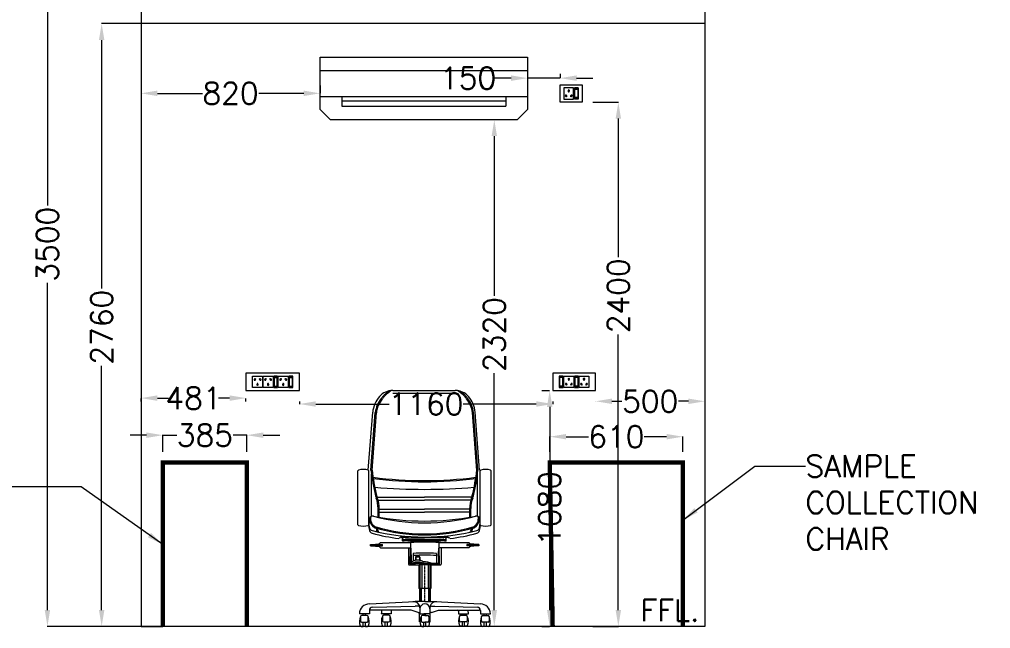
# Model space of a CAD drawing. Extents: x 3552052 to 4102982, y -707811 to -630695.
# Drawn here: x 3852715 to 3857163, y -691920 to -689130 of the extents above; entities that cross this region are included whole.
import ezdxf

# ---------------------------------------------------------------- set-up
doc = ezdxf.new("R2010")
doc.units = 0
doc.header["$LTSCALE"] = 6
doc.header["$MEASUREMENT"] = 0
doc.linetypes.add('AKS1', pattern=[0.024, 0.01, -0.002, 0, -0.002, 0.01])
doc.layers.get('Defpoints').update_dxf_attribs({"linetype": 'CONTINUOUS', "lineweight": 0})
for name, color, linetype, lineweight in [('ele text', 7, 'CONTINUOUS', 15), ('ELE-2NOS OF 6-16 RAW POWER SOCKET', 1, 'CONTINUOUS', 0), ('ELE-3NOS 6-16A POWER SOCKET', 5, 'CONTINUOUS', 0), ('ELE-4M UPS P.SB', 3, 'CONTINUOUS', 0), ('ELE-SOCKET NMBERING', 7, 'CONTINUOUS', 9), ('EQP', 6, 'CONTINUOUS', 0), ('HVAC', 3, 'CONTINUOUS', 15), ('LIGHT', 2, 'CONTINUOUS', 0), ('MEP_HVAC_RA_DUCT', 1, 'CONTINUOUS', 0), ('MEP_HVAC_TEXT', 7, 'CONTINUOUS', 0), ('WALL', 8, 'CONTINUOUS', 0)]:
    doc.layers.add(name, color=color, linetype=linetype, lineweight=lineweight)
doc.layers.add('ELE-6A AC SOCKET', color=7, linetype='CONTINUOUS', lineweight=0, true_color=0x00ceb6)
doc.styles.add('Annotation', font='tahoma.ttf')
doc.styles.add('ROMANS', font='romans.shx')
doc.dimstyles.new('AEPL1', dxfattribs={"dimtxt": 100, "dimasz": 75, "dimexe": 1.25, "dimexo": 50, "dimtad": 0, "dimdec": 0, "dimtxsty": 'ROMANS', "dimcen": 2.5, "dimclrd": 7, "dimclre": 7, "dimadec": 0, "dimazin": 0, "dimtfac": 1, "dimtdec": 0, "dimtmove": 0, "dimatfit": 3, "dimfxl": 1, "dimlwd": 0, "dimlwe": 0, "dimarcsym": 0})

# ---------------------------------------------------------------- blocks, each defined once
blk = doc.blocks.new('*D352')
at = {"layer": 'Defpoints', "color": 0, "linetype": 'ByBlock', "transparency": 16777216}
for p in [(3853092.1, -689149.7), (3853479.8, -689149.7), (3853471.8, -691909.7)]:
    blk.add_point(p, dxfattribs=at)
at = {"layer": 'ELE-4M UPS P.SB', "color": 7, "linetype": 'ByBlock', "lineweight": 0, "transparency": 16777216}
for p, q in [((3853429.8, -689149.7), (3853090.9, -689149.7)), ((3853092.1, -689224.7), (3853092.1, -690362.8)), ((3853092.1, -691834.7), (3853092.1, -690716.5)), ((3853421.8, -691909.7), (3853090.9, -691909.7))]:
    blk.add_line(p, q, dxfattribs=at)
at = {"layer": 'ELE-4M UPS P.SB', "color": 7, "linetype": 'ByBlock', "transparency": 16777216}
for points in [[(3853079.6, -689224.7), (3853104.6, -689224.7), (3853092.1, -689149.7)], [(3853079.6, -691834.7), (3853104.6, -691834.7), (3853092.1, -691909.7)]]:
    blk.add_solid(points, dxfattribs=at)
at = {"layer": 'ELE-4M UPS P.SB', "color": 0, "linetype": 'ByBlock', "transparency": 16777216, "insert": (3853092.1, -690539.7), "char_height": 100, "attachment_point": 5, "rotation": 90, "style": 'ROMANS'}
blk.add_mtext('2760', dxfattribs=at)
blk = doc.blocks.new('*D353')
at = {"layer": 'Defpoints', "color": 0, "linetype": 'ByBlock', "transparency": 16777216}
for p in [(3852843.7, -688409.7), (3853518.2, -688409.7), (3853471.8, -691909.7)]:
    blk.add_point(p, dxfattribs=at)
at = {"layer": 'ELE-4M UPS P.SB', "color": 7, "linetype": 'ByBlock', "lineweight": 0, "transparency": 16777216}
for p, q in [((3853468.2, -688409.7), (3852842.4, -688409.7)), ((3852843.7, -688484.7), (3852843.7, -689982.8)), ((3852843.7, -691834.7), (3852843.7, -690336.5)), ((3853421.8, -691909.7), (3852842.4, -691909.7))]:
    blk.add_line(p, q, dxfattribs=at)
at = {"layer": 'ELE-4M UPS P.SB', "color": 7, "linetype": 'ByBlock', "transparency": 16777216}
for points in [[(3852831.2, -688484.7), (3852856.2, -688484.7), (3852843.7, -688409.7)], [(3852831.2, -691834.7), (3852856.2, -691834.7), (3852843.7, -691909.7)]]:
    blk.add_solid(points, dxfattribs=at)
at = {"layer": 'ELE-4M UPS P.SB', "color": 0, "linetype": 'ByBlock', "transparency": 16777216, "insert": (3852843.7, -690159.7), "char_height": 100, "attachment_point": 5, "rotation": 90, "style": 'ROMANS'}
blk.add_mtext('3500', dxfattribs=at)
blk = doc.blocks.new('RTUH 6U')
at = {"layer": 'ELE-2NOS OF 6-16 RAW POWER SOCKET', "color": 30, "lineweight": 0, "ltscale": 300}
for p, q in [((-311.5, -26.5), (-226.5, -26.5)), ((-311.5, -123.5), (-311.5, -26.5)), ((-226.5, -26.5), (-226.5, -123.5)), ((-187.1, -26.5), (-220.9, -26.5)), ((-220.9, -26.5), (-220.9, -123.5)), ((-189.9, -37), (-218, -37)), ((-218, -37), (-218, -113)), ((-189.9, -40.4), (-218, -40.4)), ((-189.9, -113), (-189.9, -37)), ((-187.1, -123.5), (-187.1, -26.5)), ((-187.1, -123.5), (-187.1, -26.5)), ((-181.4, -123.5), (-181.4, -26.5)), ((-181.4, -26.5), (-96.4, -26.5)), ((-96.4, -26.5), (-96.4, -123.5)), ((-57, -26.5), (-90.8, -26.5)), ((-90.8, -26.5), (-90.8, -123.5)), ((-59.8, -37), (-88, -37)), ((-88, -37), (-88, -113)), ((-59.8, -40.4), (-88, -40.4)), ((-59.8, -113), (-59.8, -37)), ((-57, -123.5), (-57, -26.5)), ((-57, -123.5), (-57, -26.5)), ((-226.5, -123.5), (-311.5, -123.5)), ((-187.1, -123.5), (-220.9, -123.5)), ((-220.9, -123.5), (-187.1, -123.5)), ((-218, -113), (-189.9, -113)), ((-96.4, -123.5), (-181.4, -123.5)), ((-57, -123.5), (-90.8, -123.5)), ((-90.8, -123.5), (-57, -123.5)), ((-88, -113), (-59.8, -113))]:
    blk.add_line(p, q, dxfattribs=at)
blk.add_lwpolyline([(0, 0), (-368.5, 0), (-368.5, -150), (0, -150)], close=True, dxfattribs=at)
for centre, radius, start, end in [((-293.2, -56.1), 5.7, 87.48997, 354.73109), ((-288.7, -52.1), 4.6, 284.90486, 157.31619), ((-249.3, -52.1), 4.6, 22.68381, 255.09514), ((-244.8, -56.1), 5.7, 185.26891, 92.51003), ((-163.1, -56.1), 5.7, 87.48997, 354.73109), ((-158.6, -52.1), 4.6, 284.90486, 157.31619), ((-119.2, -52.1), 4.6, 22.68381, 255.09514), ((-114.7, -56.1), 5.7, 185.26891, 92.51003), ((-269, -99), 6.62, 127.15837, 52.84163), ((-269, -92.3), 4.22, 341.40312, 198.59688), ((-138.9, -99), 6.62, 127.15837, 52.84163), ((-138.9, -92.3), 4.22, 341.40312, 198.59688)]:
    blk.add_arc(centre, radius, start, end, dxfattribs=at)
blk = doc.blocks.new('543WYH')
at = {"layer": 'ELE-2NOS OF 6-16 RAW POWER SOCKET', "color": 30, "linetype": 'ByBlock', "lineweight": 0}
for p, q in [((-123.5, -57), (-123.5, -90.8)), ((-26.5, -57), (-123.5, -57)), ((-26.5, -57), (-123.5, -57)), ((-113, -59.8), (-113, -88)), ((-37, -59.8), (-113, -59.8)), ((-109.6, -59.8), (-109.6, -88)), ((-37, -88), (-37, -59.8)), ((-26.5, -57), (-26.5, -90.8)), ((-26.5, -90.8), (-26.5, -57)), ((-123.5, -90.8), (-26.5, -90.8)), ((-123.5, -96.4), (-26.5, -96.4)), ((-123.5, -181.4), (-123.5, -96.4)), ((-113, -88), (-37, -88)), ((-26.5, -96.4), (-26.5, -181.4)), ((-26.5, -181.4), (-123.5, -181.4)), ((-123.5, -187.1), (-123.5, -220.9)), ((-26.5, -187.1), (-123.5, -187.1)), ((-26.5, -187.1), (-123.5, -187.1)), ((-123.5, -220.9), (-26.5, -220.9)), ((-123.5, -311.5), (-123.5, -226.5)), ((-123.5, -226.5), (-26.5, -226.5)), ((-113, -189.9), (-113, -218)), ((-37, -189.9), (-113, -189.9)), ((-113, -218), (-37, -218)), ((-109.6, -189.9), (-109.6, -218)), ((-37, -218), (-37, -189.9)), ((-26.5, -187.1), (-26.5, -220.9)), ((-26.5, -220.9), (-26.5, -187.1)), ((-26.5, -226.5), (-26.5, -311.5)), ((-26.5, -311.5), (-123.5, -311.5)), ((-123.5, -402.2), (-123.5, -317.1)), ((-123.5, -317.1), (-26.5, -317.1)), ((-26.5, -317.1), (-26.5, -402.2)), ((-26.5, -402.2), (-123.5, -402.2))]:
    blk.add_line(p, q, dxfattribs=at)
blk.add_lwpolyline([(-150, 0), (-150, -459.1), (0, -459.1), (0, 0)], close=True, dxfattribs=at)
for centre, radius, start, end in [((-97.9, -119.2), 4.6, 112.68381, 345.09514), ((-97.9, -158.6), 4.6, 14.90486, 247.31619), ((-93.9, -114.7), 5.7, 275.26891, 182.51003), ((-93.9, -163.1), 5.7, 177.48997, 84.73109), ((-57.7, -138.9), 4.22, 71.40312, 288.59688), ((-51, -138.9), 6.62, 217.15837, 142.84163), ((-97.9, -249.3), 4.6, 112.68381, 345.09514), ((-93.9, -244.8), 5.7, 275.26891, 182.51003), ((-97.9, -288.7), 4.6, 14.90486, 247.31619), ((-93.9, -293.2), 5.7, 177.48997, 84.73109), ((-93.9, -335.4), 5.7, 275.26891, 182.51003), ((-57.7, -269), 4.22, 71.40312, 288.59688), ((-51, -269), 6.62, 217.15837, 142.84163), ((-97.9, -339.9), 4.6, 112.68381, 345.09514), ((-97.9, -379.4), 4.6, 14.90486, 247.31619), ((-93.9, -383.9), 5.7, 177.48997, 84.73109), ((-57.7, -359.7), 4.22, 71.40312, 288.59688), ((-51, -359.7), 6.62, 217.15837, 142.84163)]:
    blk.add_arc(centre, radius, start, end, dxfattribs=at)
blk = doc.blocks.new('*D354')
at = {"layer": 'Defpoints', "color": 0, "linetype": 'ByBlock', "transparency": 16777216}
for p in [(3855157.8, -690829.7), (3855144.2, -691909.7), (3855157.8, -691909.7)]:
    blk.add_point(p, dxfattribs=at)
at = {"layer": 'ELE-4M UPS P.SB', "color": 7, "linetype": 'ByBlock', "lineweight": 0, "transparency": 16777216}
for p, q in [((3855107.8, -690829.7), (3855143, -690829.7)), ((3855144.2, -690904.7), (3855144.2, -691200)), ((3855144.2, -691834.7), (3855144.2, -691539.3)), ((3855107.8, -691909.7), (3855143, -691909.7))]:
    blk.add_line(p, q, dxfattribs=at)
at = {"layer": 'ELE-4M UPS P.SB', "color": 7, "linetype": 'ByBlock', "transparency": 16777216}
for points in [[(3855131.7, -690904.7), (3855156.7, -690904.7), (3855144.2, -690829.7)], [(3855131.7, -691834.7), (3855156.7, -691834.7), (3855144.2, -691909.7)]]:
    blk.add_solid(points, dxfattribs=at)
at = {"layer": 'ELE-4M UPS P.SB', "color": 0, "linetype": 'ByBlock', "transparency": 16777216, "insert": (3855144.2, -691369.7), "char_height": 100, "attachment_point": 5, "rotation": 90, "style": 'ROMANS'}
blk.add_mtext('1080', dxfattribs=at)
blk = doc.blocks.new('*D355')
at = {"layer": 'Defpoints', "color": 0, "linetype": 'ByBlock', "transparency": 16777216}
for p in [(3853272.4, -690829.7), (3853753, -690829.7), (3853272.4, -690864.4)]:
    blk.add_point(p, dxfattribs=at)
at = {"layer": 'ELE-4M UPS P.SB', "color": 7, "linetype": 'ByBlock', "lineweight": 0, "transparency": 16777216}
for p, q in [((3853272.4, -690879.7), (3853272.4, -690865.7)), ((3853347.4, -690864.4), (3853397.8, -690864.4)), ((3853678, -690864.4), (3853627.6, -690864.4)), ((3853753, -690879.7), (3853753, -690865.7))]:
    blk.add_line(p, q, dxfattribs=at)
at = {"layer": 'ELE-4M UPS P.SB', "color": 7, "linetype": 'ByBlock', "transparency": 16777216}
for points in [[(3853347.4, -690851.9), (3853347.4, -690876.9), (3853272.4, -690864.4)], [(3853678, -690851.9), (3853678, -690876.9), (3853753, -690864.4)]]:
    blk.add_solid(points, dxfattribs=at)
at = {"layer": 'ELE-4M UPS P.SB', "color": 0, "linetype": 'ByBlock', "transparency": 16777216, "insert": (3853512.7, -690864.4), "char_height": 100, "attachment_point": 5, "style": 'ROMANS'}
blk.add_mtext('481', dxfattribs=at)
blk = doc.blocks.new('*D356')
at = {"layer": 'Defpoints', "color": 0, "linetype": 'ByBlock', "transparency": 16777216}
for p in [(3853997.8, -690829.7), (3855157.8, -690829.7), (3855157.8, -690891.4)]:
    blk.add_point(p, dxfattribs=at)
at = {"layer": 'ELE-4M UPS P.SB', "color": 7, "linetype": 'ByBlock', "lineweight": 0, "transparency": 16777216}
for p, q in [((3853997.8, -690879.7), (3853997.8, -690892.7)), ((3854072.8, -690891.4), (3854408.2, -690891.4)), ((3855082.8, -690891.4), (3854747.5, -690891.4)), ((3855157.8, -690879.7), (3855157.8, -690892.7))]:
    blk.add_line(p, q, dxfattribs=at)
at = {"layer": 'ELE-4M UPS P.SB', "color": 7, "linetype": 'ByBlock', "transparency": 16777216}
for points in [[(3854072.8, -690878.9), (3854072.8, -690903.9), (3853997.8, -690891.4)], [(3855082.8, -690878.9), (3855082.8, -690903.9), (3855157.8, -690891.4)]]:
    blk.add_solid(points, dxfattribs=at)
at = {"layer": 'ELE-4M UPS P.SB', "color": 0, "linetype": 'ByBlock', "transparency": 16777216, "insert": (3854577.8, -690891.4), "char_height": 100, "attachment_point": 5, "style": 'ROMANS'}
blk.add_mtext('1160', dxfattribs=at)
blk = doc.blocks.new('*D357')
at = {"layer": 'Defpoints', "color": 0, "linetype": 'ByBlock', "transparency": 16777216}
for p in [(3855354.4, -690829.7), (3855854.4, -690829.7), (3855854.4, -690878.9)]:
    blk.add_point(p, dxfattribs=at)
at = {"layer": 'ELE-4M UPS P.SB', "color": 7, "linetype": 'ByBlock', "lineweight": 0, "transparency": 16777216}
for p, q in [((3855354.4, -690879.7), (3855354.4, -690880.2)), ((3855429.4, -690878.9), (3855475.2, -690878.9)), ((3855779.4, -690878.9), (3855733.6, -690878.9)), ((3855854.4, -690879.7), (3855854.4, -690880.2))]:
    blk.add_line(p, q, dxfattribs=at)
at = {"layer": 'ELE-4M UPS P.SB', "color": 7, "linetype": 'ByBlock', "transparency": 16777216}
for points in [[(3855429.4, -690866.4), (3855429.4, -690891.4), (3855354.4, -690878.9)], [(3855779.4, -690866.4), (3855779.4, -690891.4), (3855854.4, -690878.9)]]:
    blk.add_solid(points, dxfattribs=at)
at = {"layer": 'ELE-4M UPS P.SB', "color": 0, "linetype": 'ByBlock', "transparency": 16777216, "insert": (3855604.4, -690878.9), "char_height": 100, "attachment_point": 5, "style": 'ROMANS'}
blk.add_mtext('500', dxfattribs=at)
blk = doc.blocks.new('FGFFF')
at = {"layer": 'HVAC', "color": 1}
for p, q in [((3634023.8, -694515.9), (3634973.8, -694515.9)), ((3634023.8, -694634.9), (3634973.8, -694634.9))]:
    blk.add_line(p, q, dxfattribs=at)
at = {"layer": 'HVAC', "color": 8}
for p, q in [((3634123.3, -694634.9), (3634123.3, -694679.6)), ((3634874.4, -694634.9), (3634874.4, -694679.6)), ((3634123.3, -694655.2), (3634874.4, -694655.2)), ((3634123.3, -694679.6), (3634874.4, -694679.6))]:
    blk.add_line(p, q, dxfattribs=at)
at = {"layer": 'HVAC', "color": 1}
blk.add_lwpolyline([(3634023.8, -694455.3), (3634973.8, -694455.3), (3634973.8, -694693.6), (3634926.3, -694741.1), (3634071.3, -694741.1), (3634023.8, -694693.6)], close=True, dxfattribs=at)
blk = doc.blocks.new('EQ2WE')
at = {"layer": 'ELE-6A AC SOCKET', "lineweight": 0}
for p, q in [((-99, 170), (-215, 170)), ((-215, 170), (-215, 36)), ((-99, 36), (-99, 170)), ((-91, 36), (-91, 170)), ((-91, 170), (-45, 170)), ((-45, 170), (-91, 170)), ((-87, 51), (-87, 155)), ((-87, 155), (-48, 155)), ((-48, 155), (-48, 51)), ((-45, 170), (-45, 36)), ((-45, 170), (-45, 36)), ((-215, 36), (-99, 36)), ((-45, 36), (-91, 36)), ((-48, 55), (-87, 55)), ((-48, 51), (-87, 51))]:
    blk.add_line(p, q, dxfattribs=at)
blk.add_lwpolyline([(0, 0), (-257, 0), (-257, 206), (0, 206)], close=True, dxfattribs=at)
for centre, radius, start, end in [((-157, 136), 9.08, 307.1584, 232.8416), ((-157, 127), 5.79, 161.4031, 18.5969), ((-190, 77), 7.83, 5.2689, 272.51), ((-184, 72), 6.31, 202.6838, 75.0951), ((-130, 72), 6.31, 104.9049, 337.3162), ((-124, 77), 7.83, 267.49, 174.7311)]:
    blk.add_arc(centre, radius, start, end, dxfattribs=at)
blk = doc.blocks.new('*D358')
at = {"layer": 'Defpoints', "color": 0, "linetype": 'ByBlock', "transparency": 16777216}
for p in [(3853272.4, -689468.8), (3853272.4, -689483.4), (3854092.4, -689483.4)]:
    blk.add_point(p, dxfattribs=at)
at = {"layer": 'ELE-4M UPS P.SB', "color": 7, "linetype": 'ByBlock', "lineweight": 0, "transparency": 16777216}
for p, q in [((3853272.4, -689433.4), (3853272.4, -689467.5)), ((3854092.4, -689433.4), (3854092.4, -689467.5)), ((3853347.4, -689468.8), (3853553.2, -689468.8)), ((3854017.4, -689468.8), (3853811.6, -689468.8))]:
    blk.add_line(p, q, dxfattribs=at)
at = {"layer": 'ELE-4M UPS P.SB', "color": 7, "linetype": 'ByBlock', "transparency": 16777216}
for points in [[(3853347.4, -689456.3), (3853347.4, -689481.3), (3853272.4, -689468.8)], [(3854017.4, -689456.3), (3854017.4, -689481.3), (3854092.4, -689468.8)]]:
    blk.add_solid(points, dxfattribs=at)
at = {"layer": 'ELE-4M UPS P.SB', "color": 0, "linetype": 'ByBlock', "transparency": 16777216, "insert": (3853682.4, -689468.8), "char_height": 100, "attachment_point": 5, "style": 'ROMANS'}
blk.add_mtext('820', dxfattribs=at)
blk = doc.blocks.new('*D359')
at = {"layer": 'Defpoints', "color": 0, "linetype": 'ByBlock', "transparency": 16777216}
for p in [(3854868.4, -689589.7), (3854868.4, -691909.7), (3854890.4, -691909.7)]:
    blk.add_point(p, dxfattribs=at)
at = {"layer": 'ELE-4M UPS P.SB', "color": 7, "linetype": 'ByBlock', "lineweight": 0, "transparency": 16777216}
for p, q in [((3854918.4, -689589.7), (3854891.7, -689589.7)), ((3854890.4, -689664.7), (3854890.4, -690396.4)), ((3854890.4, -691834.7), (3854890.4, -690750)), ((3854918.4, -691909.7), (3854891.7, -691909.7))]:
    blk.add_line(p, q, dxfattribs=at)
at = {"layer": 'ELE-4M UPS P.SB', "color": 7, "linetype": 'ByBlock', "transparency": 16777216}
for points in [[(3854877.9, -689664.7), (3854902.9, -689664.7), (3854890.4, -689589.7)], [(3854877.9, -691834.7), (3854902.9, -691834.7), (3854890.4, -691909.7)]]:
    blk.add_solid(points, dxfattribs=at)
at = {"layer": 'ELE-4M UPS P.SB', "color": 0, "linetype": 'ByBlock', "transparency": 16777216, "insert": (3854890.4, -690573.2), "char_height": 100, "attachment_point": 5, "rotation": 90, "style": 'ROMANS'}
blk.add_mtext('2320', dxfattribs=at)
blk = doc.blocks.new('*D360')
at = {"layer": 'Defpoints', "color": 0, "linetype": 'ByBlock', "transparency": 16777216}
for p in [(3855042.4, -689399.2), (3855042.4, -689429.7), (3855192.4, -689429.7)]:
    blk.add_point(p, dxfattribs=at)
at = {"layer": 'ELE-4M UPS P.SB', "color": 7, "linetype": 'ByBlock', "lineweight": 0, "transparency": 16777216}
for p, q in [((3855042.4, -689379.7), (3855042.4, -689398)), ((3855192.4, -689379.7), (3855192.4, -689398)), ((3854967.4, -689399.2), (3854892.4, -689399.2)), ((3855192.4, -689399.2), (3855042.4, -689399.2)), ((3855267.4, -689399.2), (3855342.4, -689399.2))]:
    blk.add_line(p, q, dxfattribs=at)
at = {"layer": 'ELE-4M UPS P.SB', "color": 7, "linetype": 'ByBlock', "transparency": 16777216}
for points in [[(3854967.4, -689386.7), (3854967.4, -689411.7), (3855042.4, -689399.2)], [(3855267.4, -689386.7), (3855267.4, -689411.7), (3855192.4, -689399.2)]]:
    blk.add_solid(points, dxfattribs=at)
at = {"layer": 'ELE-4M UPS P.SB', "color": 0, "linetype": 'ByBlock', "transparency": 16777216, "insert": (3854770.3, -689399.2), "char_height": 100, "attachment_point": 5, "style": 'ROMANS'}
blk.add_mtext('150', dxfattribs=at)
blk = doc.blocks.new('*D361')
at = {"layer": 'Defpoints', "color": 0, "linetype": 'ByBlock', "transparency": 16777216}
for p in [(3855292.4, -689509.7), (3855292.4, -691909.7), (3855458.5, -691909.7)]:
    blk.add_point(p, dxfattribs=at)
at = {"layer": 'ELE-4M UPS P.SB', "color": 7, "linetype": 'ByBlock', "lineweight": 0, "transparency": 16777216}
for p, q in [((3855342.4, -689509.7), (3855459.8, -689509.7)), ((3855458.5, -689584.7), (3855458.5, -690219.3)), ((3855458.5, -691834.7), (3855458.5, -690573)), ((3855342.4, -691909.7), (3855459.8, -691909.7))]:
    blk.add_line(p, q, dxfattribs=at)
at = {"layer": 'ELE-4M UPS P.SB', "color": 7, "linetype": 'ByBlock', "transparency": 16777216}
for points in [[(3855446, -689584.7), (3855471, -689584.7), (3855458.5, -689509.7)], [(3855446, -691834.7), (3855471, -691834.7), (3855458.5, -691909.7)]]:
    blk.add_solid(points, dxfattribs=at)
at = {"layer": 'ELE-4M UPS P.SB', "color": 0, "linetype": 'ByBlock', "transparency": 16777216, "insert": (3855458.5, -690396.1), "char_height": 100, "attachment_point": 5, "rotation": 90, "style": 'ROMANS'}
blk.add_mtext('2400', dxfattribs=at)
blk = doc.blocks.new('*D596')
at = {"layer": 'Defpoints', "color": 0, "linetype": 'ByBlock', "transparency": 16777216}
for p in [(3853757.4, -691034.1), (3853372.4, -691159.7), (3853757.4, -691159.7)]:
    blk.add_point(p, dxfattribs=at)
at = {"layer": 'MEP_HVAC_TEXT', "color": 7, "linetype": 'ByBlock', "lineweight": 0, "transparency": 16777216}
for p, q in [((3853297.4, -691034.1), (3853222.4, -691034.1)), ((3853372.4, -691109.7), (3853372.4, -691032.9)), ((3853372.4, -691034.1), (3853435.7, -691034.1)), ((3853757.4, -691034.1), (3853694.1, -691034.1)), ((3853757.4, -691109.7), (3853757.4, -691032.9)), ((3853832.4, -691034.1), (3853907.4, -691034.1))]:
    blk.add_line(p, q, dxfattribs=at)
at = {"layer": 'MEP_HVAC_TEXT', "color": 7, "linetype": 'ByBlock', "transparency": 16777216}
for points in [[(3853297.4, -691021.6), (3853297.4, -691046.6), (3853372.4, -691034.1)], [(3853832.4, -691021.6), (3853832.4, -691046.6), (3853757.4, -691034.1)]]:
    blk.add_solid(points, dxfattribs=at)
at = {"layer": 'MEP_HVAC_TEXT', "color": 0, "linetype": 'ByBlock', "transparency": 16777216, "insert": (3853564.9, -691034.1), "char_height": 100, "attachment_point": 5, "style": 'ROMANS'}
blk.add_mtext('385', dxfattribs=at)
blk = doc.blocks.new('*D597')
at = {"layer": 'Defpoints', "color": 0, "linetype": 'ByBlock', "transparency": 16777216}
for p in [(3855754.4, -691041), (3855144.4, -691159.6), (3855754.4, -691159.6)]:
    blk.add_point(p, dxfattribs=at)
at = {"layer": 'MEP_HVAC_TEXT', "color": 7, "linetype": 'ByBlock', "lineweight": 0, "transparency": 16777216}
for p, q in [((3855144.4, -691109.6), (3855144.4, -691039.7)), ((3855754.4, -691109.6), (3855754.4, -691039.7)), ((3855219.4, -691041), (3855322.6, -691041)), ((3855679.4, -691041), (3855576.2, -691041))]:
    blk.add_line(p, q, dxfattribs=at)
at = {"layer": 'MEP_HVAC_TEXT', "color": 7, "linetype": 'ByBlock', "transparency": 16777216}
for points in [[(3855219.4, -691028.5), (3855219.4, -691053.5), (3855144.4, -691041)], [(3855679.4, -691028.5), (3855679.4, -691053.5), (3855754.4, -691041)]]:
    blk.add_solid(points, dxfattribs=at)
at = {"layer": 'MEP_HVAC_TEXT', "color": 0, "linetype": 'ByBlock', "transparency": 16777216, "insert": (3855449.4, -691041), "char_height": 100, "attachment_point": 5, "style": 'ROMANS'}
blk.add_mtext('610', dxfattribs=at)

msp = doc.modelspace()

# ---------------------------------------------------------------- linework, layer by layer
at = {"layer": 'EQP'}
for p, q in [((3854425.3, -690829.3), (3854711.5, -690829.3)), ((3854425.3, -690841.4), (3854711.5, -690841.3)), ((3854313.4, -691193.9), (3854333.4, -690929.3)), ((3854325.5, -691194.9), (3854345.5, -690930.2)), ((3854330.4, -691195.2), (3854350.4, -690930.5)), ((3854810.7, -691195.2), (3854790.7, -690930.5)), ((3854815.6, -691194.9), (3854795.6, -690930.2)), ((3854823.4, -691193.9), (3854803.4, -690929.3)), ((3854265.5, -691443.9), (3854265.5, -691197.6)), ((3854265.5, -691437.8), (3854265.5, -691203.8)), ((3854315.5, -691447.6), (3854315.5, -691197.6)), ((3854327.6, -691405.6), (3854327.6, -691210.6)), ((3854813.5, -691405.6), (3854813.5, -691210.6)), ((3854825.6, -691447.6), (3854825.6, -691197.6)), ((3854875.6, -691443.9), (3854875.6, -691197.6)), ((3854875.6, -691437.8), (3854875.6, -691203.8)), ((3854353.3, -691317.2), (3854570.6, -691317.2)), ((3854358.3, -691332.2), (3854570.6, -691332.2)), ((3854787.8, -691317.2), (3854570.6, -691317.2)), ((3854782.9, -691332.2), (3854570.6, -691332.2)), ((3854358, -691409.6), (3854358, -691369.4)), ((3854363, -691410.5), (3854363, -691366.7)), ((3854363, -691372.2), (3854570.6, -691372.2)), ((3854363, -691387.2), (3854570.6, -691387.2)), ((3854778.1, -691372.2), (3854570.6, -691372.2)), ((3854778.1, -691387.2), (3854570.6, -691387.2)), ((3854778.1, -691410.5), (3854778.1, -691366.7)), ((3854783.1, -691409.6), (3854783.1, -691369.4)), ((3854369.1, -691525.8), (3854505.9, -691525.8)), ((3854456.6, -691504.3), (3854457.8, -691504.3)), ((3854458.2, -691504.4), (3854456.6, -691504.4)), ((3854461.4, -691501.6), (3854459.1, -691503.9)), ((3854461.3, -691501.5), (3854459.2, -691503.7)), ((3854462.7, -691501), (3854479.5, -691501)), ((3854479.5, -691501), (3854462.8, -691501)), ((3854470.5, -691518.5), (3854470.5, -691505.3)), ((3854670.5, -691513.2), (3854470.5, -691513.2)), ((3854473.1, -691504.3), (3854471.5, -691504.3)), ((3854471.9, -691519.5), (3854471.9, -691519.5)), ((3854476.3, -691501.5), (3854474, -691503.9)), ((3854494.4, -691501), (3854477.7, -691501)), ((3854480.9, -691501.5), (3854483, -691503.7)), ((3854480.9, -691501.6), (3854483.1, -691503.8)), ((3854484.4, -691504.3), (3854570.6, -691504.3)), ((3854495.8, -691501.5), (3854498, -691503.7)), ((3854639.2, -691519.5), (3854501.8, -691519.5)), ((3854515.9, -691524.7), (3854515.9, -691519.5)), ((3854518.9, -691524.5), (3854518.9, -691519.5)), ((3854656.7, -691504.3), (3854570.6, -691504.3)), ((3854625.6, -691524.5), (3854625.6, -691519.5)), ((3854628.6, -691524.8), (3854628.6, -691519.5)), ((3854638.4, -691525.8), (3854773.9, -691525.8)), ((3854645.3, -691501.5), (3854643.1, -691503.7)), ((3854645.2, -691501.6), (3854643.1, -691503.8)), ((3854646.6, -691501), (3854663.4, -691501)), ((3854660.3, -691501.5), (3854658.1, -691503.7)), ((3854660.2, -691501.6), (3854658.1, -691503.8)), ((3854661.6, -691501), (3854678.4, -691501)), ((3854678.4, -691501), (3854661.7, -691501)), ((3854664.8, -691501.5), (3854667, -691503.7)), ((3854664.8, -691501.6), (3854667.1, -691503.9)), ((3854667.9, -691504.4), (3854669.5, -691504.4)), ((3854669.5, -691504.3), (3854668.4, -691504.3)), ((3854669.5, -691519.5), (3854669.2, -691519.5)), ((3854670.5, -691518.5), (3854670.5, -691505.3)), ((3854679.8, -691501.5), (3854682, -691503.7)), ((3854679.8, -691501.6), (3854682.1, -691503.9)), ((3854682.9, -691504.4), (3854684.5, -691504.4)), ((3854684.5, -691504.3), (3854683.4, -691504.3)), ((3854324.1, -691540.8), (3854324.1, -691534.8)), ((3854324.1, -691534.8), (3854379.1, -691534.8)), ((3854324.1, -691540.8), (3854379.1, -691540.8)), ((3854346.1, -691534.8), (3854346.1, -691533.3)), ((3854346.1, -691542.3), (3854346.1, -691540.8)), ((3854346.6, -691532.8), (3854360.2, -691532.8)), ((3854346.6, -691542.8), (3854360.1, -691542.8)), ((3854369.1, -691549.8), (3854507, -691549.8)), ((3854374.1, -691540.8), (3854374.1, -691534.8)), ((3854379.1, -691540.8), (3854379.1, -691534.8)), ((3854497.9, -691549.8), (3854497.9, -691624.3)), ((3854505, -691623.3), (3854507.3, -691554.6)), ((3854773.9, -691549.8), (3854637.1, -691549.8)), ((3854639.9, -691623.3), (3854637.3, -691547.3)), ((3854646.9, -691549.8), (3854646.9, -691624.3)), ((3854818.9, -691534.8), (3854763.9, -691534.8)), ((3854763.9, -691534.8), (3854763.9, -691540.8)), ((3854818.9, -691540.8), (3854763.9, -691540.8)), ((3854768.9, -691534.8), (3854768.9, -691540.8)), ((3854796.4, -691542.8), (3854782.8, -691542.8)), ((3854796.4, -691532.8), (3854782.9, -691532.8)), ((3854796.9, -691533.3), (3854796.9, -691534.8)), ((3854796.9, -691540.8), (3854796.9, -691542.3)), ((3854818.9, -691534.8), (3854818.9, -691540.8)), ((3854510.4, -691587.7), (3854510.4, -691622.4)), ((3854518.4, -691577.6), (3854518.4, -691583.6)), ((3854518.4, -691583.6), (3854518.4, -691610.8)), ((3854529.3, -691593.2), (3854529.3, -691607.5)), ((3854530.8, -691593.7), (3854530.8, -691607.5)), ((3854534.8, -691588.5), (3854534.8, -691593.1)), ((3854538.1, -691593), (3854539.3, -691593)), ((3854543.8, -691588.2), (3854543.8, -691593.3)), ((3854547.8, -691593.9), (3854547.8, -691607.5)), ((3854549.3, -691592.7), (3854549.3, -691607.5)), ((3854626.4, -691577.6), (3854626.4, -691583.6)), ((3854626.4, -691583.6), (3854626.4, -691622.4)), ((3854634.4, -691587.7), (3854634.4, -691622.4)), ((3854501.9, -691628.3), (3854544.9, -691628.3)), ((3854507, -691625.3), (3854528.2, -691625.3)), ((3854519.9, -691622.4), (3854510.4, -691622.4)), ((3854518.4, -691621.8), (3854518.4, -691622.4)), ((3854544.9, -691628.3), (3854544.9, -691736.3)), ((3854546.9, -691626.3), (3854597.9, -691626.3)), ((3854598.3, -691626.4), (3854548, -691626.4)), ((3854549.9, -691626.4), (3854549.9, -691736.3)), ((3854550.3, -691625.3), (3854552.9, -691625.3)), ((3854552.9, -691624.2), (3854552.9, -691626.4)), ((3854557.9, -691626.4), (3854557.9, -691736.3)), ((3854634.4, -691622.4), (3854558.7, -691622.4)), ((3854586.9, -691626.4), (3854586.9, -691736.3)), ((3854591.9, -691622.4), (3854591.9, -691626.4)), ((3854591.9, -691625.3), (3854637.9, -691625.3)), ((3854594.9, -691626.4), (3854594.9, -691736.3)), ((3854599.9, -691628.3), (3854599.9, -691736.3)), ((3854599.9, -691628.3), (3854642.9, -691628.3)), ((3854599.9, -691736.3), (3854544.9, -691736.3)), ((3854547.4, -691736.3), (3854547.4, -691795.4)), ((3854550.4, -691736.3), (3854550.4, -691795.4)), ((3854555.4, -691736.3), (3854555.4, -691795.4)), ((3854589.4, -691736.3), (3854589.4, -691795.4)), ((3854594.4, -691736.3), (3854594.4, -691795.4)), ((3854597.4, -691736.3), (3854597.4, -691795.4)), ((3854318.1, -691806.7), (3854527.4, -691795.7)), ((3854572.4, -691795.7), (3854527.4, -691795.7)), ((3854572.4, -691795.7), (3854617.4, -691795.7)), ((3854617.4, -691795.7), (3854826.8, -691806.7)), ((3854318.1, -691836.8), (3854318.1, -691852.2)), ((3854462.9, -691835.7), (3854323.1, -691835.7)), ((3854332.8, -691821.8), (3854527.4, -691816.7)), ((3854418.4, -691840), (3854418.4, -691851.5)), ((3854509.9, -691835.7), (3854462.9, -691835.7)), ((3854542.4, -691845.7), (3854509.9, -691835.7)), ((3854541.7, -691816.7), (3854527.4, -691816.7)), ((3854549.7, -691824.7), (3854549.7, -691852.2)), ((3854595.2, -691824.7), (3854595.2, -691852.2)), ((3854602.4, -691845.7), (3854634.9, -691835.7)), ((3854603.2, -691816.7), (3854617.4, -691816.7)), ((3854617.4, -691816.7), (3854812.1, -691821.8)), ((3854634.9, -691835.7), (3854681.9, -691835.7)), ((3854681.9, -691835.7), (3854821.8, -691835.7)), ((3854726.5, -691840), (3854726.5, -691851.5)), ((3854826.8, -691836.8), (3854826.8, -691852.2)), ((3854318.1, -691852.2), (3854272.6, -691852.2)), ((3854277.8, -691864.7), (3854277.8, -691884.7)), ((3854307.8, -691859.7), (3854282.8, -691859.7)), ((3854300.3, -691852.2), (3854290.3, -691852.2)), ((3854290.3, -691859.7), (3854290.3, -691852.2)), ((3854300.3, -691859.7), (3854300.3, -691852.2)), ((3854312.8, -691884.7), (3854312.8, -691864.7)), ((3854418.4, -691851.5), (3854372.9, -691851.5)), ((3854378.1, -691864), (3854378.1, -691884)), ((3854408.1, -691859), (3854383.1, -691859)), ((3854390.6, -691859), (3854390.6, -691851.5)), ((3854400.6, -691851.5), (3854390.6, -691851.5)), ((3854400.6, -691859), (3854400.6, -691851.5)), ((3854413.1, -691884), (3854413.1, -691864)), ((3854542.4, -691845.7), (3854549.7, -691845.7)), ((3854547.4, -691888.2), (3854547.4, -691845.7)), ((3854549.7, -691852.2), (3854572.4, -691852.2)), ((3854554.9, -691864.7), (3854554.9, -691884.7)), ((3854572.4, -691859.7), (3854559.9, -691859.7)), ((3854567.4, -691859.7), (3854567.4, -691852.2)), ((3854572.4, -691852.2), (3854567.4, -691852.2)), ((3854595.2, -691852.2), (3854572.4, -691852.2)), ((3854572.4, -691852.2), (3854577.4, -691852.2)), ((3854572.4, -691859.7), (3854584.9, -691859.7)), ((3854577.4, -691859.7), (3854577.4, -691852.2)), ((3854589.9, -691864.7), (3854589.9, -691884.7)), ((3854602.4, -691845.7), (3854595.2, -691845.7)), ((3854597.4, -691888.2), (3854597.4, -691845.7)), ((3854726.5, -691851.5), (3854772, -691851.5)), ((3854731.7, -691884), (3854731.7, -691864)), ((3854736.7, -691859), (3854761.7, -691859)), ((3854744.2, -691851.5), (3854754.2, -691851.5)), ((3854744.2, -691859), (3854744.2, -691851.5)), ((3854754.2, -691859), (3854754.2, -691851.5)), ((3854766.7, -691864), (3854766.7, -691884)), ((3854826.8, -691852.2), (3854872.3, -691852.2)), ((3854832, -691884.7), (3854832, -691864.7)), ((3854837, -691859.7), (3854862, -691859.7)), ((3854844.5, -691859.7), (3854844.5, -691852.2)), ((3854844.5, -691852.2), (3854854.5, -691852.2)), ((3854854.5, -691859.7), (3854854.5, -691852.2)), ((3854867, -691864.7), (3854867, -691884.7)), ((3854281.1, -691909.7), (3854290.3, -691909.7)), ((3854282.8, -691889.7), (3854307.8, -691889.7)), ((3854290.3, -691909.7), (3854290.3, -691889.7)), ((3854300.3, -691909.7), (3854300.3, -691889.7)), ((3854300.3, -691909.7), (3854309.5, -691909.7)), ((3854381.4, -691909), (3854390.6, -691909)), ((3854383.1, -691889), (3854408.1, -691889)), ((3854390.6, -691909), (3854390.6, -691889)), ((3854400.6, -691909), (3854400.6, -691889)), ((3854400.6, -691909), (3854409.8, -691909)), ((3854550, -691888.2), (3854547.4, -691888.2)), ((3854558.2, -691909.7), (3854567.4, -691909.7)), ((3854559.9, -691889.7), (3854572.4, -691889.7)), ((3854567.4, -691909.7), (3854567.4, -691889.7)), ((3854584.9, -691889.7), (3854572.4, -691889.7)), ((3854577.4, -691909.7), (3854577.4, -691889.7)), ((3854586.6, -691909.7), (3854577.4, -691909.7)), ((3854594.9, -691888.2), (3854597.4, -691888.2)), ((3854744.2, -691909), (3854735, -691909)), ((3854761.7, -691889), (3854736.7, -691889)), ((3854744.2, -691909), (3854744.2, -691889)), ((3854754.2, -691909), (3854754.2, -691889)), ((3854763.4, -691909), (3854754.2, -691909)), ((3854844.5, -691909.7), (3854835.3, -691909.7)), ((3854862, -691889.7), (3854837, -691889.7)), ((3854844.5, -691909.7), (3854844.5, -691889.7)), ((3854854.5, -691909.7), (3854854.5, -691889.7)), ((3854863.7, -691909.7), (3854854.5, -691909.7))]:
    msp.add_line(p, q, dxfattribs=at)
at = {"layer": 'EQP', "linetype": 'AKS1'}
msp.add_line((3854572.4, -691795.7), (3854572.4, -691626.4), dxfattribs=at)
at = {"layer": 'EQP', "linetype": 'ByBlock'}
msp.add_line((3853272.4, -691909.7), (3853372.4, -691909.7), dxfattribs=at)
at = {"layer": 'EQP', "linetype": 'ByBlock', "const_width": 20}
for points in [[(3853372.4, -691909.7), (3853372.4, -691159.7), (3853757.4, -691159.7), (3853757.4, -691909.7)], [(3855754.4, -691909.7), (3855754.4, -691159.7), (3855144.4, -691159.7), (3855157.8, -691909.7)]]:
    msp.add_lwpolyline(points, dxfattribs=at)
at = {"layer": 'EQP'}
for points in [[(3854552, -691624.4, 0.036172), (3854557.7, -691622.8, 0.092461), (3854563.9, -691619.2, 0.21798), (3854565.3, -691616.3, 0.21798), (3854563.9, -691613.3, 0.092461), (3854557.7, -691609.7, 0.049145), (3854549.9, -691607.7, 0.036789), (3854539.3, -691607, 0.036789), (3854528.6, -691607.7, 0.049145), (3854520.9, -691609.7, 0.092461), (3854514.6, -691613.3, 0.21798), (3854513.3, -691616.3, 0.21798), (3854514.6, -691619.2, 0.092461), (3854520.9, -691622.8, 0.036172), (3854526.6, -691624.4, 0.036789)], [(3854539.3, -691615, 0.027109), (3854531, -691615.4, 0.037151), (3854525, -691616.5, 0.077239), (3854519.9, -691618.7, 0.25681), (3854519.1, -691620.3, 0.25681), (3854519.9, -691621.8, 0.077239), (3854525, -691624, 0.00948), (3854526.5, -691624.4, 0.027109)], [(3854552, -691624.4, 0.00948), (3854553.5, -691624, 0.077239), (3854558.6, -691621.8, 0.25681), (3854559.5, -691620.3, 0.25681), (3854558.6, -691618.7, 0.077239), (3854553.5, -691616.5, 0.037151), (3854547.6, -691615.4, 0.027109), (3854539.3, -691615, 0.027109)], [(3854539.3, -691621, 0.022037), (3854533.9, -691621.2, 0.03052), (3854530, -691621.8, 0.066451), (3854526.7, -691623, 0.280855), (3854526.2, -691623.7, 0.20662), (3854526.5, -691624.4, 0.005002)], [(3854539.3, -691621.5, 0.022037), (3854533.9, -691621.7, 0.03052), (3854530.2, -691622.3, 0.070109), (3854526.6, -691623.6, 0.247535)], [(3854552, -691624.4, 0.20662), (3854552.3, -691623.7, 0.280855), (3854551.9, -691623, 0.066451), (3854548.5, -691621.8, 0.03052), (3854544.7, -691621.2, 0.022037), (3854539.3, -691621, 0.022037)], [(3854551.6, -691623.4, 0.065168), (3854548.4, -691622.3, 0.03052), (3854544.6, -691621.7, 0.022037), (3854539.3, -691621.5, 0.022037)]]:
    msp.add_lwpolyline(points, format="xyb", dxfattribs=at)
for centre, radius, start, end in [((3854465.1, -690943.5), 132.5, 139.3387, 173.8517), ((3854425.3, -690909.3), 80, 90, 139.3387), ((3854504.8, -690960.8), 162.3, 138.0838, 143.8261), ((3854504.8, -690960.8), 157.4, 138.0838, 143.8261), ((3854446.6, -690903.1), 80.5, 135.9943, 140.9549), ((3854446.6, -690903.1), 75.6, 135.9943, 140.9549), ((3854503.2, -690965.1), 164.4, 125.7081, 134.179), ((3854503.2, -690965.1), 159.1, 121.5413, 134.179), ((3854711.5, -690909.3), 80, 40.6655, 90.0041), ((3854637.9, -690965.1), 159.1, 45.821, 58.4587), ((3854637.9, -690965.1), 164.4, 45.821, 54.2919), ((3854694.5, -690903.1), 75.6, 39.0451, 44.0057), ((3854694.5, -690903.1), 80.5, 39.0451, 44.0057), ((3854636.3, -690960.8), 157.4, 36.1739, 41.9162), ((3854636.3, -690960.8), 162.3, 36.1739, 41.9162), ((3854671.7, -690943.4), 132.5, 6.1525, 40.6655), ((3854465.1, -690943.5), 120.4, 139.3387, 173.8517), ((3854465.1, -690943.5), 115.5, 139.3387, 173.8517), ((3854676, -690943.5), 115.5, 6.1483, 40.6613), ((3854676, -690943.5), 120.4, 6.1483, 40.6613), ((3854269.5, -691197.6), 4, 104.5077, 180), ((3854290.5, -691278.8), 87.8, 75.4893, 104.5077), ((3854311.5, -691197.6), 4, 0, 75.4893), ((3854828, -691295.6), 520.1, 170.1377, 170.1629), ((3855337.7, -691073.6), 1019.3, 186.7963, 193.5022), ((3855337.7, -691073.6), 1014.3, 186.7963, 193.5022), ((3853803.5, -691073.6), 1014.3, 346.4978, 353.2037), ((3853803.5, -691073.6), 1019.3, 346.4978, 353.2037), ((3854313.1, -691295.6), 520.1, 9.8371, 9.8623), ((3854829.6, -691197.6), 4, 104.5107, 180), ((3854850.6, -691278.8), 87.8, 75.4923, 104.5107), ((3854871.6, -691197.6), 4, 0, 75.4923), ((3854570.5, -689405.1), 1837, 262.6346, 270.0007), ((3854570.5, -689403.6), 1843.6, 262.6861, 270.0007), ((3854570.6, -689405.1), 1837, 269.9993, 277.3654), ((3854570.6, -689403.6), 1843.6, 269.9993, 277.3139), ((3854570.6, -688688.2), 2593.9, 264.9673, 270.0003), ((3854570.6, -688688.2), 2593.9, 269.9997, 275.0327), ((3854434.1, -691290.6), 90, 193.5022, 200.4706), ((3854226.5, -691368), 131.5, 359.0747, 20.4706), ((3854434.1, -691290.6), 85, 193.5022, 200.4706), ((3854226.5, -691368), 136.5, 359.0747, 20.4706), ((3854914.6, -691368), 136.5, 159.5294, 180.9253), ((3854914.6, -691368), 131.5, 159.5294, 180.9253), ((3854707.1, -691290.6), 85, 339.5294, 346.4978), ((3854707.1, -691290.6), 90, 339.5294, 346.4978), ((3854394.3, -691437.2), 78.7, 164.0107, 195.4595), ((3854828, -691345.9), 520.1, 189.8371, 189.8623), ((3854333.1, -691419.6), 15, 74.8311, 164.0107), ((3854365.6, -691416.6), 46.9, 178.2358, 245.2169), ((3854365.6, -691416.6), 41.9, 166.8829, 245.2169), ((3854569.8, -690528.4), 907.1, 255.1269, 270.0481), ((3854569.5, -690159.9), 1267.3, 259.7038, 270.0485), ((3854571.3, -690528.4), 907.1, 269.9519, 284.8731), ((3854571.6, -690159.9), 1267.3, 269.9515, 280.2962), ((3854775.6, -691416.6), 41.9, 294.7831, 13.1171), ((3854775.6, -691416.6), 46.9, 294.7831, 1.7642), ((3854808.1, -691419.6), 15, 15.9893, 105.1689), ((3854746.8, -691437.2), 78.7, 344.5405, 15.9893), ((3854313.1, -691345.9), 520.1, 350.1377, 350.1629), ((3854269.5, -691443.9), 4, 180, 255.4923), ((3854290.5, -691362.8), 87.8, 255.4923, 284.5107), ((3854311.5, -691443.9), 4, 284.5107, 0), ((3854394.4, -691449.8), 78.7, 175.4676, 195.2426), ((3854335.8, -691453.4), 18, 195.4595, 255.5206), ((3854335.7, -691465.7), 18, 195.2426, 255.7271), ((3854570, -690527.5), 973.1, 255.7968, 270.036), ((3854542.2, -690722.4), 789.5, 254.5058, 263.5376), ((3854570.5, -690671.5), 819, 254.0845, 270.0023), ((3854570.5, -690671.5), 814.1, 254.0919, 270.0023), ((3854385.3, -691460.7), 34.8, 179.7122, 207.3725), ((3854385.3, -691460.7), 29.8, 182.5167, 216.2611), ((3854571.1, -690527.5), 973.1, 269.964, 284.2032), ((3854570.6, -690671.5), 814.1, 269.9977, 285.9081), ((3854570.6, -690671.5), 819, 269.9977, 285.9155), ((3854598.9, -690722.4), 789.5, 276.4624, 285.4942), ((3854755.8, -691460.7), 29.8, 323.7389, 357.4833), ((3854755.8, -691460.7), 34.8, 332.6275, 0.2878), ((3854805.4, -691465.7), 18, 284.2729, 344.7574), ((3854805.4, -691453.4), 18, 284.4794, 344.5405), ((3854746.8, -691449.8), 78.7, 344.7574, 4.5324), ((3854829.6, -691443.9), 4, 180, 255.4893), ((3854850.6, -691362.8), 87.8, 255.4893, 284.5077), ((3854871.6, -691443.9), 4, 284.5077, 0), ((3854339.5, -691500), 39.2, 304.7951, 318.9747), ((3854456.6, -691505.3), 1, 90, 180), ((3854456.6, -691505.4), 1, 70.5819, 180.0531), ((3854457.6, -691502.5), 2, 250.5819, 315.0531), ((3854457.8, -691502.3), 2, 270, 315), ((3854462.7, -691503), 2, 90, 135), ((3854462.8, -691503), 2, 90.0531, 135.0531), ((3854471.5, -691505.3), 1, 70.5288, 180), ((3854471.5, -691518.5), 1, 180, 270), ((3854472.5, -691502.4), 2, 250.5288, 315), ((3854486.1, -691594.8), 76.6, 88.3051, 100.7015), ((3854477.7, -691503), 2, 90, 135), ((3854479.5, -691503), 2, 45, 90), ((3854479.5, -691503), 2, 45.0531, 90.0531), ((3854484.4, -691502.3), 2, 225, 270), ((3854484.5, -691502.3), 2, 225.0531, 270.0531), ((3854483.8, -691635.4), 117.2, 81.1773, 87.7807), ((3854494.4, -691503), 2, 45, 90), ((3854499.4, -691502.3), 2, 225, 270), ((3854506.4, -691526.2), 0.5, 96.011, 181.6773), ((3855208.1, -691505.6), 702.5, 181.6773, 186.7062), ((3854572.1, -692149.9), 626.2, 83.911, 96.0533), ((3854572.1, -692149.9), 627.7, 83.9609, 96.011), ((3850683.5, -691289), 3962.2, 355.677, 356.5673), ((3854638.1, -691526.2), 0.5, 356.5673, 83.9609), ((3854653.5, -691594.8), 76.6, 88.3051, 100.7015), ((3854641.7, -691502.3), 2, 270, 315), ((3854641.7, -691502.3), 2, 269.9469, 314.9469), ((3854646.6, -691503), 2, 89.9469, 134.9469), ((3854646.7, -691503), 2, 90, 135), ((3854651.2, -691635.4), 117.2, 81.1773, 87.7807), ((3854656.7, -691502.3), 2, 270, 315), ((3854656.7, -691502.3), 2, 269.9469, 314.9469), ((3854661.6, -691503), 2, 89.9469, 134.9469), ((3854661.7, -691503), 2, 90, 135), ((3854663.4, -691503), 2, 45, 90), ((3854663.4, -691503), 2, 44.9469, 89.9469), ((3854668.4, -691502.3), 2, 225, 270), ((3854668.5, -691502.5), 2, 224.9469, 289.4181), ((3854669.5, -691505.4), 1, 359.9469, 109.4181), ((3854669.5, -691505.3), 1, 0, 90), ((3854669.5, -691518.5), 1, 270, 0), ((3854678.4, -691503), 2, 45, 90), ((3854678.4, -691503), 2, 44.9469, 89.9469), ((3854683.4, -691502.3), 2, 225, 270), ((3854683.5, -691502.5), 2, 224.9469, 289.4181), ((3854684.5, -691505.4), 1, 359.9469, 109.4181), ((3854684.5, -691505.3), 1, 0, 90), ((3854812, -691490.4), 52, 222.9448, 233.581), ((3854346.6, -691533.3), 0.5, 90, 180), ((3854346.6, -691542.3), 0.5, 180, 270), ((3854360.1, -691545.8), 3, 53.581, 90), ((3854360.2, -691529.8), 3, 270, 304.7951), ((3854331.1, -691585.2), 52, 42.9448, 53.581), ((3854572.4, -692297.3), 723.6, 85.8674, 94.1326), ((3854803.5, -691575.5), 39.2, 124.7951, 138.9747), ((3854782.9, -691529.8), 3, 233.581, 270), ((3854782.8, -691545.8), 3, 90, 124.7951), ((3854796.4, -691533.3), 0.5, 0, 90), ((3854796.4, -691542.3), 0.5, 270, 0), ((3854520.4, -691577.6), 2, 94.1326, 180), ((3854520.4, -691583.6), 2, 180, 274.1098), ((3854572.4, -692307.3), 723.6, 85.8902, 94.1098), ((3854533.3, -691593.2), 4, 110.6194, 180), ((3854538.7, -691635.5), 42.5, 77.691, 100.7412), ((3854539.9, -691610.7), 22.8, 73.3178, 110.6194), ((3854545.3, -691592.7), 4, 0, 73.3178), ((3854572.4, -691689.7), 75.6, 62.8377, 95.7609), ((3854624.4, -691583.6), 2, 265.8902, 0), ((3854624.4, -691577.6), 2, 0, 85.8674), ((3854501.9, -691624.3), 4, 180, 270), ((3854507, -691623.3), 2, 178.0504, 270), ((3854539.3, -691603.4), 24.6, 218.4095, 321.5905), ((3854526.8, -691624), 0.488, 114.9141, 231.5401), ((3854546.9, -691628.3), 2, 145.752, 180), ((3854551.3, -691624.1), 0.76, 336.4065, 70.0677), ((3854597.9, -691628.3), 2, 0, 90), ((3854637.9, -691623.3), 2, 270, 1.9496), ((3854642.9, -691624.3), 4, 270, 0), ((3854318.1, -691852.2), 45.5, 90, 180), ((3854333.1, -691836.8), 15, 91.2165, 180), ((3854323.1, -691840.7), 5, 90, 180), ((3854418.4, -691851.5), 45.5, 159.6249, 180), ((3854423.4, -691840), 5, 119.7379, 180), ((3854521, -691827.2), 30.4, 15.9992, 95.6264), ((3854541.7, -691824.7), 8, 0, 90), ((3854572.4, -691829.4), 22.8, 90, 180), ((3854572.4, -691829.4), 22.8, 0, 90), ((3854623.9, -691827.2), 30.4, 84.3736, 164.0008), ((3854603.2, -691824.7), 8, 90, 180), ((3854721.5, -691840), 5, 0, 60.2621), ((3854726.5, -691851.5), 45.5, 0, 20.3751), ((3854811.8, -691836.8), 15, 0, 88.7835), ((3854821.8, -691840.7), 5, 0, 90), ((3854826.8, -691852.2), 45.5, 0, 90), ((3854326.1, -691887.2), 53.3, 155.0058, 201.2653), ((3854282.8, -691864.7), 5, 90, 180), ((3854282.8, -691884.7), 5, 180, 270), ((3854307.8, -691864.7), 5, 0, 90), ((3854307.8, -691884.7), 5, 270, 0), ((3854264.6, -691887.2), 53.3, 338.7347, 24.9942), ((3854426.4, -691886.5), 53.3, 155.0058, 201.2653), ((3854383.1, -691864), 5, 90, 180), ((3854383.1, -691884), 5, 180, 270), ((3854408.1, -691864), 5, 0, 90), ((3854408.1, -691884), 5, 270, 0), ((3854364.9, -691886.5), 53.3, 338.7347, 24.9942), ((3854603.2, -691887.2), 53.3, 155.0058, 201.2653), ((3854559.9, -691864.7), 5, 90, 180), ((3854559.9, -691884.7), 5, 180, 270), ((3854584.9, -691864.7), 5, 0, 90), ((3854584.9, -691884.7), 5, 270, 0), ((3854541.7, -691887.2), 53.3, 338.7347, 24.9942), ((3854780, -691886.5), 53.3, 155.0058, 201.2653), ((3854736.7, -691864), 5, 90, 180), ((3854736.7, -691884), 5, 180, 270), ((3854761.7, -691864), 5, 0, 90), ((3854761.7, -691884), 5, 270, 0), ((3854718.5, -691886.5), 53.3, 338.7347, 24.9942), ((3854880.3, -691887.2), 53.3, 155.0058, 201.2653), ((3854837, -691864.7), 5, 90, 180), ((3854837, -691884.7), 5, 180, 270), ((3854862, -691864.7), 5, 0, 90), ((3854862, -691884.7), 5, 270, 0), ((3854818.8, -691887.2), 53.3, 338.7347, 24.9942), ((3854281.1, -691904.7), 5, 201.2653, 270), ((3854309.5, -691904.7), 5, 270, 338.7347), ((3854381.4, -691904), 5, 201.2653, 270), ((3854409.8, -691904), 5, 270, 338.7347), ((3854558.2, -691904.7), 5, 201.2653, 270), ((3854586.6, -691904.7), 5, 270, 338.7347), ((3854735, -691904), 5, 201.2653, 270), ((3854763.4, -691904), 5, 270, 338.7347), ((3854835.3, -691904.7), 5, 201.2653, 270), ((3854863.7, -691904.7), 5, 270, 338.7347)]:
    msp.add_arc(centre, radius, start, end, dxfattribs=at)
at = {"layer": 'MEP_HVAC_RA_DUCT', "color": 8, "linetype": 'ByBlock'}
for p, q in [((3853272.4, -688409.7), (3853272.4, -691909.7)), ((3855854.4, -688409.7), (3855854.4, -691909.7))]:
    msp.add_line(p, q, dxfattribs=at)
for points in [[(3855854.4, -689149.7), (3853272.4, -689149.7)], [(3855854.4, -691909.7), (3853272.4, -691909.7)]]:
    msp.add_lwpolyline(points, dxfattribs=at)
at = {"layer": 'MEP_HVAC_TEXT', "linetype": 'ByBlock'}
msp.add_line((3855157.8, -691909.7), (3854913.5, -691909.7), dxfattribs=at)

# ---------------------------------------------------------------- block references
at = {"layer": 'ELE-2NOS OF 6-16 RAW POWER SOCKET', "color": 3, "linetype": 'ByBlock', "xscale": 0.5333333333336726, "yscale": 0.5333333333336726, "zscale": 0.5333333333336726, "rotation": 179.9999999999999}
msp.add_blockref('RTUH 6U', (3855157.8, -690829.7), dxfattribs=at)
at = {"layer": 'ELE-3NOS 6-16A POWER SOCKET', "color": 254, "linetype": 'ByBlock', "true_color": 0xdebad0, "xscale": 0.5333333333333333, "yscale": 0.5333333333333333, "zscale": 0.5333333333333333, "rotation": 270}
msp.add_blockref('543WYH', (3853997.8, -690829.7), dxfattribs=at)
at = {"layer": 'ELE-6A AC SOCKET', "color": 254, "linetype": 'ByBlock', "true_color": 0xdebad0, "xscale": 0.3885944238316955, "yscale": 0.3885944238316955, "zscale": 0.3885944238316955}
msp.add_blockref('EQ2WE', (3855292.4, -689509.7), dxfattribs=at)
at = {"layer": 'LIGHT'}
msp.add_blockref('FGFFF', (220068.5, 5151.5), dxfattribs=at)

# ---------------------------------------------------------------- texts
at = {"layer": 'ele text', "linetype": 'ByBlock', "insert": (3856315.8, -691125.7), "char_height": 100, "attachment_point": 1, "style": 'ROMANS'}
msp.add_mtext('SAMPLE \\PCOLLECTION \\PCHAIR', dxfattribs=at)
at = {"layer": 'ELE-SOCKET NMBERING', "color": 0, "insert": (3855559.7, -691786.2), "char_height": 100.004, "width": 2358.602, "attachment_point": 1, "style": 'Annotation'}
msp.add_mtext('{\\Fromans|c0;FFL.}', dxfattribs=at)

# ---------------------------------------------------------------- dimensions: what is measured, and where the dimension line sits
at = {"layer": 'ELE-4M UPS P.SB', "color": 0, "linetype": 'ByBlock'}
for base, p1, p2, picture, middle in [((3852843.7, -688409.7), (3853471.8, -691909.7), (3853518.2, -688409.7), '*D353', (3852843.7, -690159.7)), ((3853092.1, -689149.7), (3853471.8, -691909.7), (3853479.8, -689149.7), '*D352', (3853092.1, -690539.7)), ((3855458.5, -691909.7), (3855292.4, -689509.7), (3855292.4, -691909.7), '*D361', (3855458.5, -690396.1)), ((3854890.4, -691909.7), (3854868.4, -689589.7), (3854868.4, -691909.7), '*D359', (3854890.4, -690573.2))]:
    dim = msp.add_linear_dim(base=base, p1=p1, p2=p2, angle=90, dimstyle='AEPL1', dxfattribs=at)
    dim.commit()
    dim.dimension.update_dxf_attribs({"geometry": picture, "text_midpoint": middle, "dimtype": 160})
for base, p1, p2, picture, middle in [((3855042.4, -689399.2), (3855192.4, -689429.7), (3855042.4, -689429.7), '*D360', (3854770.3, -689399.2)), ((3853272.4, -689468.8), (3854092.4, -689483.4), (3853272.4, -689483.4), '*D358', (3853682.4, -689468.8)), ((3853272.4, -690864.4), (3853753, -690829.7), (3853272.4, -690829.7), '*D355', (3853512.7, -690864.4)), ((3855854.4, -690878.9), (3855354.4, -690829.7), (3855854.4, -690829.7), '*D357', (3855604.4, -690878.9)), ((3855157.8, -690891.4), (3853997.8, -690829.7), (3855157.8, -690829.7), '*D356', (3854577.8, -690891.4))]:
    dim = msp.add_linear_dim(base=base, p1=p1, p2=p2, dimstyle='AEPL1', dxfattribs=at)
    dim.commit()
    dim.dimension.update_dxf_attribs({"geometry": picture, "text_midpoint": middle})
dim = msp.add_linear_dim(base=(3855144.2, -691909.7), p1=(3855157.8, -690829.7), p2=(3855157.8, -691909.7), angle=90, dimstyle='AEPL1', dxfattribs=at)
dim.commit()
dim.dimension.update_dxf_attribs({"geometry": '*D354', "text_midpoint": (3855144.2, -691369.7)})
at = {"layer": 'MEP_HVAC_TEXT', "linetype": 'ByBlock'}
for base, p1, p2, picture, middle in [((3853757.4, -691034.1), (3853372.4, -691159.7), (3853757.4, -691159.7), '*D596', (3853564.9, -691034.1)), ((3855754.4, -691041), (3855144.4, -691159.6), (3855754.4, -691159.6), '*D597', (3855449.4, -691041))]:
    dim = msp.add_linear_dim(base=base, p1=p1, p2=p2, dimstyle='AEPL1', dxfattribs=at)
    dim.commit()
    dim.dimension.update_dxf_attribs({"geometry": picture, "text_midpoint": middle})

# ---------------------------------------------------------------- leaders
at = {"layer": 'WALL', "color": 8, "linetype": 'ByBlock', "annotation_type": 0, "has_hookline": 1}
for points, hookline_direction, text_width in [([(3855754.4, -691423.3), (3856083.1, -691175.7), (3856315.2, -691175.7)], 0, 847.6), ([(3853372.4, -691534.7), (3852998.8, -691271.2), (3852666.3, -691271.2)], 1, 1109.5)]:
    msp.add_leader(points, dimstyle='AEPL1', override={"dimgap": 0.625, "dimtad": 0}, dxfattribs=dict(at, hookline_direction=hookline_direction, text_width=text_width))

doc.saveas('drawing.dxf')
